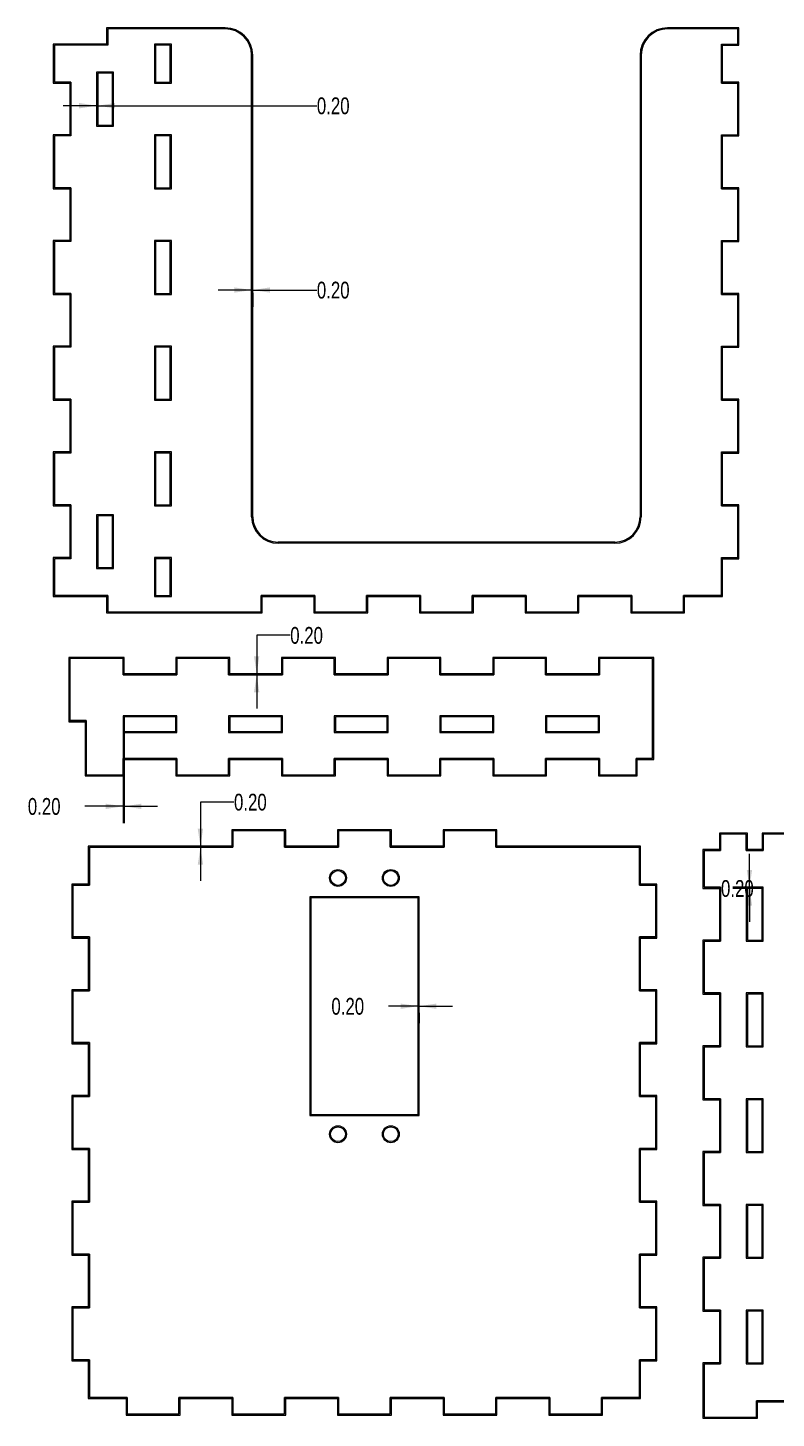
# Model space of a CAD drawing. Header units: millimetres. Extents: x 1 to 428, y 6 to 288.
# Drawn here: x 0.7 to 142.4, y 6.2 to 269.4 of the extents above; entities that cross this region are included whole.
import ezdxf

# ---------------------------------------------------------------- set-up
doc = ezdxf.new("R2010")
doc.units = ezdxf.units.MM
doc.styles.add('SLDTEXTSTYLE0', font='TXT', dxfattribs={"width": 0.75})
doc.dimstyles.new('SLDDIMSTYLE0', dxfattribs={"dimtxt": 3.175, "dimasz": 3.302, "dimexe": 0, "dimexo": 0.0625, "dimgap": 0.79375, "dimtad": 0, "dimtih": 1, "dimtoh": 1, "dimrnd": 1e-09, "dimzin": 4, "dimdsep": 46, "dimtxsty": 'SLDTEXTSTYLE0', "dimsah": 1, "dimcen": 0.09, "dimadec": 0, "dimazin": 1, "dimtfac": 1, "dimtmove": 0, "dimatfit": 0, "dimfxl": 1, "dimfrac": 2, "dimtolj": 1, "dimtzin": 12, "dimarcsym": 0})

# ---------------------------------------------------------------- blocks, each defined once
blk = doc.blocks.new('_D')
at = {"color": 7, "linetype": 'Continuous', "lineweight": 0}
for p, q in [((18.7, 136.31), (18.7, 118.85)), ((18.9, 136.31), (18.9, 118.85)), ((18.7, 122.03), (11.47, 122.03)), ((18.9, 122.03), (25.25, 122.03))]:
    blk.add_line(p, q, dxfattribs=at)
for points in [[(18.7, 122.03), (15.4, 122.53), (15.4, 121.52)], [(18.9, 122.03), (22.2, 121.52), (22.2, 122.53)]]:
    blk.add_solid(points, dxfattribs=at)
at = {"color": 7, "linetype": 'Continuous', "lineweight": 0, "insert": (0.68, 123.6, 0.1), "char_height": 3.175, "attachment_point": 1, "style": 'SLDTEXTSTYLE0'}
blk.add_mtext('0.20', dxfattribs=at)
blk = doc.blocks.new('_D_1')
at = {"color": 7, "linetype": 'Continuous', "lineweight": 0}
for p, q in [((43.05, 219.74), (36.7, 219.74)), ((43.05, 219.23), (43.05, 216.57)), ((43.25, 219.74), (55.4, 219.74)), ((43.25, 219.23), (43.25, 216.57))]:
    blk.add_line(p, q, dxfattribs=at)
for points in [[(43.05, 219.74), (39.75, 220.25), (39.75, 219.24)], [(43.25, 219.74), (46.55, 219.24), (46.55, 220.25)]]:
    blk.add_solid(points, dxfattribs=at)
at = {"color": 7, "linetype": 'Continuous', "lineweight": 0, "insert": (55.4, 221.32, 0.1), "char_height": 3.175, "attachment_point": 1, "style": 'SLDTEXTSTYLE0'}
blk.add_mtext('0.20', dxfattribs=at)
blk = doc.blocks.new('_D_2')
at = {"color": 7, "linetype": 'Continuous', "lineweight": 0}
for p, q in [((13.7, 254.63), (7.35, 254.63)), ((13.7, 254.6), (13.7, 251.45)), ((13.9, 254.63), (55.4, 254.63)), ((13.9, 254.6), (13.9, 251.45))]:
    blk.add_line(p, q, dxfattribs=at)
for points in [[(13.7, 254.63), (10.4, 255.14), (10.4, 254.12)], [(13.9, 254.63), (17.2, 254.12), (17.2, 255.14)]]:
    blk.add_solid(points, dxfattribs=at)
at = {"color": 7, "linetype": 'Continuous', "lineweight": 0, "insert": (55.4, 256.2, 0.1), "char_height": 3.175, "attachment_point": 1, "style": 'SLDTEXTSTYLE0'}
blk.add_mtext('0.20', dxfattribs=at)
blk = doc.blocks.new('_D_4')
at = {"color": 7, "linetype": 'Continuous', "lineweight": 0}
for p, q in [((39.71, 122.84), (33.36, 122.84)), ((33.36, 122.84), (33.36, 114.47)), ((26.98, 114.47), (36.53, 114.47)), ((26.98, 114.27), (36.53, 114.27)), ((33.36, 114.27), (33.36, 107.92))]:
    blk.add_line(p, q, dxfattribs=at)
for points in [[(33.36, 114.47), (33.87, 117.77), (32.85, 117.77)], [(33.36, 114.27), (32.85, 110.97), (33.87, 110.97)]]:
    blk.add_solid(points, dxfattribs=at)
at = {"color": 7, "linetype": 'Continuous', "lineweight": 0, "insert": (39.71, 124.41, 0.1), "char_height": 3.175, "attachment_point": 1, "style": 'SLDTEXTSTYLE0'}
blk.add_mtext('0.20', dxfattribs=at)
blk = doc.blocks.new('_D_5')
at = {"color": 7, "linetype": 'Continuous', "lineweight": 0}
for p, q in [((74.55, 84.2), (68.94, 84.2)), ((74.55, 82.95), (74.55, 81.02)), ((74.75, 84.2), (81.1, 84.2)), ((74.75, 82.95), (74.75, 81.02))]:
    blk.add_line(p, q, dxfattribs=at)
for points in [[(74.55, 84.2), (71.25, 84.7), (71.25, 83.69)], [(74.75, 84.2), (78.05, 83.69), (78.05, 84.7)]]:
    blk.add_solid(points, dxfattribs=at)
at = {"color": 7, "linetype": 'Continuous', "lineweight": 0, "insert": (58.15, 85.77, 0.1), "char_height": 3.175, "attachment_point": 1, "style": 'SLDTEXTSTYLE0'}
blk.add_mtext('0.20', dxfattribs=at)
blk = doc.blocks.new('_D_6')
at = {"color": 7, "linetype": 'Continuous', "lineweight": 0}
for p, q in [((50.36, 154.4), (44.01, 154.4)), ((44.01, 154.4), (44.01, 147.12)), ((44.01, 146.93), (44.01, 140.57)), ((45.07, 147.12), (47.18, 147.12)), ((45.07, 146.93), (47.18, 146.93))]:
    blk.add_line(p, q, dxfattribs=at)
for points in [[(44.01, 147.12), (44.51, 150.43), (43.5, 150.43)], [(44.01, 146.93), (43.5, 143.62), (44.51, 143.62)]]:
    blk.add_solid(points, dxfattribs=at)
at = {"color": 7, "linetype": 'Continuous', "lineweight": 0, "insert": (50.36, 155.97, 0.1), "char_height": 3.175, "attachment_point": 1, "style": 'SLDTEXTSTYLE0'}
blk.add_mtext('0.20', dxfattribs=at)
blk = doc.blocks.new('_D_12')
at = {"color": 7, "linetype": 'Continuous', "lineweight": 0}
for p, q in [((137.3, 106.7), (137.3, 113.05)), ((137.03, 106.7), (134.13, 106.7)), ((137.03, 106.5), (134.13, 106.5)), ((137.3, 106.5), (137.3, 100.15))]:
    blk.add_line(p, q, dxfattribs=at)
for points in [[(137.3, 106.7), (137.81, 110), (136.79, 110)], [(137.3, 106.5), (136.79, 103.2), (137.81, 103.2)]]:
    blk.add_solid(points, dxfattribs=at)
at = {"color": 7, "linetype": 'Continuous', "lineweight": 0, "insert": (131.91, 108.07, 0.1), "char_height": 3.175, "attachment_point": 1, "style": 'SLDTEXTSTYLE0'}
blk.add_mtext('0.20', dxfattribs=at)

msp = doc.modelspace()

# ---------------------------------------------------------------- linework, layer by layer
at = {"color": 7, "linetype": 'Continuous', "lineweight": 0}
for p, q in [((38.053, 269.372), (15.603, 269.372)), ((15.603, 269.372), (15.603, 266.272)), ((38.053, 269.172), (15.803, 269.172)), ((15.803, 269.172), (15.803, 266.072)), ((135.297, 269.372), (121.797, 269.372)), ((135.097, 269.172), (121.797, 269.172)), ((135.097, 266.272), (135.097, 269.172)), ((135.297, 266.072), (135.297, 269.372)), ((15.603, 266.272), (5.503, 266.272)), ((5.503, 266.272), (5.503, 258.9)), ((15.803, 266.072), (5.703, 266.072)), ((5.703, 266.072), (5.703, 259.1)), ((27.853, 266.272), (24.653, 266.272)), ((24.653, 266.272), (24.653, 258.9)), ((27.653, 266.072), (24.853, 266.072)), ((24.853, 266.072), (24.853, 259.1)), ((27.653, 259.1), (27.653, 266.072)), ((27.853, 258.9), (27.853, 266.272)), ((131.997, 258.9), (131.997, 266.272)), ((131.997, 266.272), (135.097, 266.272)), ((132.197, 259.1), (132.197, 266.072)), ((132.197, 266.072), (135.297, 266.072)), ((43.053, 176.828), (43.053, 264.172)), ((43.253, 176.828), (43.253, 264.172)), ((116.597, 264.172), (116.597, 176.828)), ((116.797, 264.172), (116.797, 176.828)), ((16.903, 260.972), (13.703, 260.972)), ((13.703, 260.972), (13.703, 250.772)), ((13.903, 260.772), (13.903, 250.972)), ((16.703, 260.772), (13.903, 260.772)), ((16.703, 250.972), (16.703, 260.772)), ((16.903, 250.772), (16.903, 260.972)), ((5.503, 258.9), (8.603, 258.9)), ((5.703, 259.1), (8.803, 259.1)), ((8.603, 258.9), (8.603, 249.1)), ((8.803, 259.1), (8.803, 248.9)), ((24.653, 258.9), (27.853, 258.9)), ((24.853, 259.1), (27.653, 259.1)), ((135.097, 258.9), (131.997, 258.9)), ((135.297, 259.1), (132.197, 259.1)), ((135.097, 249.1), (135.097, 258.9)), ((135.297, 248.9), (135.297, 259.1)), ((13.703, 250.772), (16.903, 250.772)), ((13.903, 250.972), (16.703, 250.972)), ((8.603, 249.1), (5.503, 249.1)), ((5.503, 249.1), (5.503, 238.9)), ((8.803, 248.9), (5.703, 248.9)), ((5.703, 248.9), (5.703, 239.1)), ((27.853, 249.1), (24.653, 249.1)), ((24.653, 249.1), (24.653, 238.9)), ((27.653, 248.9), (24.853, 248.9)), ((24.853, 248.9), (24.853, 239.1)), ((27.653, 239.1), (27.653, 248.9)), ((27.853, 238.9), (27.853, 249.1)), ((131.997, 238.9), (131.997, 249.1)), ((131.997, 249.1), (135.097, 249.1)), ((132.197, 239.1), (132.197, 248.9)), ((132.197, 248.9), (135.297, 248.9)), ((5.503, 238.9), (8.603, 238.9)), ((5.703, 239.1), (8.803, 239.1)), ((8.603, 238.9), (8.603, 229.1)), ((8.803, 239.1), (8.803, 228.9)), ((24.653, 238.9), (27.853, 238.9)), ((24.853, 239.1), (27.653, 239.1)), ((135.097, 238.9), (131.997, 238.9)), ((135.297, 239.1), (132.197, 239.1)), ((135.097, 229.1), (135.097, 238.9)), ((135.297, 228.9), (135.297, 239.1)), ((8.603, 229.1), (5.503, 229.1)), ((5.503, 229.1), (5.503, 218.9)), ((27.853, 229.1), (24.653, 229.1)), ((24.653, 229.1), (24.653, 218.9)), ((27.853, 218.9), (27.853, 229.1)), ((131.997, 218.9), (131.997, 229.1)), ((131.997, 229.1), (135.097, 229.1)), ((8.803, 228.9), (5.703, 228.9)), ((5.703, 228.9), (5.703, 219.1)), ((27.653, 228.9), (24.853, 228.9)), ((24.853, 228.9), (24.853, 219.1)), ((27.653, 219.1), (27.653, 228.9)), ((132.197, 219.1), (132.197, 228.9)), ((132.197, 228.9), (135.297, 228.9)), ((5.503, 218.9), (8.603, 218.9)), ((5.703, 219.1), (8.803, 219.1)), ((8.603, 218.9), (8.603, 209.1)), ((8.803, 219.1), (8.803, 208.9)), ((24.653, 218.9), (27.853, 218.9)), ((24.853, 219.1), (27.653, 219.1)), ((135.097, 218.9), (131.997, 218.9)), ((135.297, 219.1), (132.197, 219.1)), ((135.097, 209.1), (135.097, 218.9)), ((135.297, 208.9), (135.297, 219.1)), ((8.603, 209.1), (5.503, 209.1)), ((5.503, 209.1), (5.503, 198.9)), ((5.703, 208.9), (5.703, 199.1)), ((8.803, 208.9), (5.703, 208.9)), ((27.853, 209.1), (24.653, 209.1)), ((24.653, 209.1), (24.653, 198.9)), ((27.653, 208.9), (24.853, 208.9)), ((24.853, 208.9), (24.853, 199.1)), ((27.653, 199.1), (27.653, 208.9)), ((27.853, 198.9), (27.853, 209.1)), ((131.997, 198.9), (131.997, 209.1)), ((131.997, 209.1), (135.097, 209.1)), ((132.197, 199.1), (132.197, 208.9)), ((132.197, 208.9), (135.297, 208.9)), ((5.503, 198.9), (8.603, 198.9)), ((5.703, 199.1), (8.803, 199.1)), ((8.603, 198.9), (8.603, 189.1)), ((8.803, 199.1), (8.803, 188.9)), ((24.653, 198.9), (27.853, 198.9)), ((24.853, 199.1), (27.653, 199.1)), ((135.097, 198.9), (131.997, 198.9)), ((135.297, 199.1), (132.197, 199.1)), ((135.097, 189.1), (135.097, 198.9)), ((135.297, 188.9), (135.297, 199.1)), ((8.603, 189.1), (5.503, 189.1)), ((5.503, 189.1), (5.503, 178.9)), ((8.803, 188.9), (5.703, 188.9)), ((5.703, 188.9), (5.703, 179.1)), ((27.853, 189.1), (24.653, 189.1)), ((24.653, 189.1), (24.653, 178.9)), ((27.653, 188.9), (24.853, 188.9)), ((24.853, 188.9), (24.853, 179.1)), ((27.653, 179.1), (27.653, 188.9)), ((27.853, 178.9), (27.853, 189.1)), ((131.997, 178.9), (131.997, 189.1)), ((131.997, 189.1), (135.097, 189.1)), ((132.197, 179.1), (132.197, 188.9)), ((132.197, 188.9), (135.297, 188.9)), ((5.703, 179.1), (8.803, 179.1)), ((8.803, 179.1), (8.803, 168.9)), ((24.853, 179.1), (27.653, 179.1)), ((135.297, 179.1), (132.197, 179.1)), ((135.297, 168.9), (135.297, 179.1)), ((5.503, 178.9), (8.603, 178.9)), ((8.603, 178.9), (8.603, 169.1)), ((16.903, 177.228), (13.703, 177.228)), ((13.703, 177.228), (13.703, 167.028)), ((16.703, 177.028), (13.903, 177.028)), ((13.903, 177.028), (13.903, 167.228)), ((16.703, 167.228), (16.703, 177.028)), ((16.903, 167.028), (16.903, 177.228)), ((24.653, 178.9), (27.853, 178.9)), ((135.097, 178.9), (131.997, 178.9)), ((135.097, 169.1), (135.097, 178.9)), ((111.797, 172.028), (48.053, 172.028)), ((111.797, 171.828), (48.053, 171.828)), ((8.603, 169.1), (5.503, 169.1)), ((5.503, 169.1), (5.503, 161.728)), ((8.803, 168.9), (5.703, 168.9)), ((5.703, 168.9), (5.703, 161.928)), ((27.853, 169.1), (24.653, 169.1)), ((24.653, 169.1), (24.653, 161.728)), ((27.653, 168.9), (24.853, 168.9)), ((24.853, 168.9), (24.853, 161.928)), ((27.653, 161.928), (27.653, 168.9)), ((27.853, 161.728), (27.853, 169.1)), ((131.997, 161.928), (131.997, 169.1)), ((131.997, 169.1), (135.097, 169.1)), ((132.197, 161.728), (132.197, 168.9)), ((132.197, 168.9), (135.297, 168.9)), ((13.703, 167.028), (16.903, 167.028)), ((13.903, 167.228), (16.703, 167.228)), ((5.503, 161.728), (15.603, 161.728)), ((5.703, 161.928), (15.803, 161.928)), ((15.603, 161.728), (15.603, 158.628)), ((15.803, 161.928), (15.803, 158.828)), ((24.653, 161.728), (27.853, 161.728)), ((24.853, 161.928), (27.653, 161.928)), ((44.825, 158.828), (44.825, 161.928)), ((44.825, 161.928), (55.025, 161.928)), ((45.025, 158.628), (45.025, 161.728)), ((45.025, 161.728), (54.825, 161.728)), ((54.825, 161.728), (54.825, 158.628)), ((55.025, 161.928), (55.025, 158.828)), ((64.825, 158.828), (64.825, 161.928)), ((64.825, 161.928), (75.025, 161.928)), ((65.025, 158.628), (65.025, 161.728)), ((65.025, 161.728), (74.825, 161.728)), ((74.825, 161.728), (74.825, 158.628)), ((75.025, 161.928), (75.025, 158.828)), ((84.825, 158.828), (84.825, 161.928)), ((84.825, 161.928), (95.025, 161.928)), ((85.025, 158.628), (85.025, 161.728)), ((85.025, 161.728), (94.825, 161.728)), ((94.825, 161.728), (94.825, 158.628)), ((95.025, 161.928), (95.025, 158.828)), ((104.825, 158.828), (104.825, 161.928)), ((104.825, 161.928), (115.025, 161.928)), ((105.025, 158.628), (105.025, 161.728)), ((105.025, 161.728), (114.825, 161.728)), ((114.825, 161.728), (114.825, 158.628)), ((115.025, 161.928), (115.025, 158.828)), ((124.825, 158.828), (124.825, 161.928)), ((124.825, 161.928), (131.997, 161.928)), ((125.025, 158.628), (125.025, 161.728)), ((125.025, 161.728), (132.197, 161.728)), ((15.603, 158.628), (45.025, 158.628)), ((15.803, 158.828), (44.825, 158.828)), ((54.825, 158.628), (65.025, 158.628)), ((55.025, 158.828), (64.825, 158.828)), ((74.825, 158.628), (85.025, 158.628)), ((75.025, 158.828), (84.825, 158.828)), ((94.825, 158.628), (105.025, 158.628)), ((95.025, 158.828), (104.825, 158.828)), ((114.825, 158.628), (125.025, 158.628)), ((115.025, 158.828), (124.825, 158.828)), ((18.9, 150.225), (8.428, 150.225)), ((8.428, 150.225), (8.428, 138.047)), ((18.7, 150.025), (8.628, 150.025)), ((8.628, 150.025), (8.628, 138.247)), ((18.7, 146.925), (18.7, 150.025)), ((18.9, 147.125), (18.9, 150.225)), ((38.9, 150.225), (28.7, 150.225)), ((28.7, 150.225), (28.7, 147.125)), ((38.7, 150.025), (28.9, 150.025)), ((28.9, 150.025), (28.9, 146.925)), ((38.7, 146.925), (38.7, 150.025)), ((38.9, 147.125), (38.9, 150.225)), ((58.9, 150.225), (48.7, 150.225)), ((48.7, 150.225), (48.7, 147.125)), ((58.7, 150.025), (48.9, 150.025)), ((48.9, 150.025), (48.9, 146.925)), ((58.7, 146.925), (58.7, 150.025)), ((58.9, 147.125), (58.9, 150.225)), ((78.9, 150.225), (68.7, 150.225)), ((68.7, 150.225), (68.7, 147.125)), ((78.7, 150.025), (68.9, 150.025)), ((68.9, 150.025), (68.9, 146.925)), ((78.7, 146.925), (78.7, 150.025)), ((78.9, 147.125), (78.9, 150.225)), ((98.9, 150.225), (88.7, 150.225)), ((88.7, 150.225), (88.7, 147.125)), ((98.7, 150.025), (88.9, 150.025)), ((88.9, 150.025), (88.9, 146.925)), ((98.7, 146.925), (98.7, 150.025)), ((98.9, 147.125), (98.9, 150.225)), ((119.172, 150.225), (108.7, 150.225)), ((108.7, 150.225), (108.7, 147.125)), ((118.972, 150.025), (108.9, 150.025)), ((108.9, 150.025), (108.9, 146.925)), ((118.972, 131.075), (118.972, 150.025)), ((119.172, 130.875), (119.172, 150.225)), ((28.9, 146.925), (18.7, 146.925)), ((28.7, 147.125), (18.9, 147.125)), ((48.9, 146.925), (38.7, 146.925)), ((48.7, 147.125), (38.9, 147.125)), ((68.9, 146.925), (58.7, 146.925)), ((68.7, 147.125), (58.9, 147.125)), ((88.9, 146.925), (78.7, 146.925)), ((88.7, 147.125), (78.9, 147.125)), ((108.9, 146.925), (98.7, 146.925)), ((108.7, 147.125), (98.9, 147.125)), ((8.428, 138.047), (11.528, 138.047)), ((11.728, 138.247), (8.628, 138.247)), ((8.628, 138.247), (11.728, 138.247)), ((11.528, 138.047), (11.528, 127.775)), ((11.728, 138.247), (11.728, 127.975)), ((28.9, 139.175), (18.7, 139.175)), ((18.7, 139.175), (18.7, 135.975)), ((18.9, 138.975), (18.9, 136.175)), ((28.7, 138.975), (18.9, 138.975)), ((28.7, 136.175), (28.7, 138.975)), ((28.9, 135.975), (28.9, 139.175)), ((48.9, 139.175), (38.7, 139.175)), ((38.7, 139.175), (38.7, 135.975)), ((48.7, 138.975), (38.9, 138.975)), ((38.9, 138.975), (38.9, 136.175)), ((48.7, 136.175), (48.7, 138.975)), ((48.9, 135.975), (48.9, 139.175)), ((68.9, 139.175), (58.7, 139.175)), ((58.7, 139.175), (58.7, 135.975)), ((68.7, 138.975), (58.9, 138.975)), ((58.9, 138.975), (58.9, 136.175)), ((68.7, 136.175), (68.7, 138.975)), ((68.9, 135.975), (68.9, 139.175)), ((88.9, 139.175), (78.7, 139.175)), ((78.7, 139.175), (78.7, 135.975)), ((88.7, 138.975), (78.9, 138.975)), ((78.9, 138.975), (78.9, 136.175)), ((88.7, 136.175), (88.7, 138.975)), ((88.9, 135.975), (88.9, 139.175)), ((98.7, 139.175), (98.7, 135.975)), ((108.9, 139.175), (98.7, 139.175)), ((108.7, 138.975), (98.9, 138.975)), ((98.9, 138.975), (98.9, 136.175)), ((108.7, 136.175), (108.7, 138.975)), ((108.9, 135.975), (108.9, 139.175)), ((18.7, 135.975), (28.9, 135.975)), ((18.9, 136.175), (28.7, 136.175)), ((38.7, 135.975), (48.9, 135.975)), ((38.9, 136.175), (48.7, 136.175)), ((58.7, 135.975), (68.9, 135.975)), ((58.9, 136.175), (68.7, 136.175)), ((78.7, 135.975), (88.9, 135.975)), ((78.9, 136.175), (88.7, 136.175)), ((98.7, 135.975), (108.9, 135.975)), ((98.9, 136.175), (108.7, 136.175)), ((18.7, 127.975), (18.7, 131.075)), ((18.7, 131.075), (28.9, 131.075)), ((18.9, 127.775), (18.9, 130.875)), ((18.9, 130.875), (28.7, 130.875)), ((28.7, 130.875), (28.7, 127.775)), ((28.9, 131.075), (28.9, 127.975)), ((38.7, 127.975), (38.7, 131.075)), ((38.7, 131.075), (48.9, 131.075)), ((38.9, 127.775), (38.9, 130.875)), ((38.9, 130.875), (48.7, 130.875)), ((48.7, 130.875), (48.7, 127.775)), ((48.9, 131.075), (48.9, 127.975)), ((58.7, 127.975), (58.7, 131.075)), ((58.7, 131.075), (68.9, 131.075)), ((58.9, 127.775), (58.9, 130.875)), ((58.9, 130.875), (68.7, 130.875)), ((68.7, 130.875), (68.7, 127.775)), ((68.9, 131.075), (68.9, 127.975)), ((78.7, 127.975), (78.7, 131.075)), ((78.7, 131.075), (88.9, 131.075)), ((78.9, 127.775), (78.9, 130.875)), ((78.9, 130.875), (88.7, 130.875)), ((88.7, 130.875), (88.7, 127.775)), ((88.9, 131.075), (88.9, 127.975)), ((98.7, 127.975), (98.7, 131.075)), ((98.7, 131.075), (108.9, 131.075)), ((98.9, 127.775), (98.9, 130.875)), ((98.9, 130.875), (108.7, 130.875)), ((108.7, 130.875), (108.7, 127.775)), ((108.9, 131.075), (108.9, 127.975)), ((115.872, 127.975), (115.872, 131.075)), ((115.872, 131.075), (118.972, 131.075)), ((116.072, 127.775), (116.072, 130.875)), ((116.072, 130.875), (119.172, 130.875)), ((11.528, 127.775), (18.9, 127.775)), ((11.728, 127.975), (18.7, 127.975)), ((28.7, 127.775), (38.9, 127.775)), ((28.9, 127.975), (38.7, 127.975)), ((48.7, 127.775), (58.9, 127.775)), ((48.9, 127.975), (58.7, 127.975)), ((68.7, 127.775), (78.9, 127.775)), ((68.9, 127.975), (78.7, 127.975)), ((88.7, 127.775), (98.9, 127.775)), ((88.9, 127.975), (98.7, 127.975)), ((108.7, 127.775), (116.072, 127.775)), ((108.9, 127.975), (115.872, 127.975)), ((49.5, 117.572), (39.3, 117.572)), ((39.3, 117.572), (39.3, 114.472)), ((49.3, 117.372), (39.5, 117.372)), ((39.5, 117.372), (39.5, 114.272)), ((49.3, 114.272), (49.3, 117.372)), ((49.5, 114.472), (49.5, 117.572)), ((69.5, 117.572), (59.3, 117.572)), ((59.3, 117.572), (59.3, 114.472)), ((69.3, 117.372), (59.5, 117.372)), ((59.5, 117.372), (59.5, 114.272)), ((69.3, 114.272), (69.3, 117.372)), ((69.5, 114.472), (69.5, 117.572)), ((89.5, 117.572), (79.3, 117.572)), ((79.3, 117.572), (79.3, 114.472)), ((79.5, 117.372), (79.5, 114.272)), ((89.3, 117.372), (79.5, 117.372)), ((89.3, 114.272), (89.3, 117.372)), ((89.5, 114.472), (89.5, 117.572)), ((136.903, 116.972), (131.603, 116.972)), ((131.603, 116.972), (131.603, 113.872)), ((136.703, 116.772), (131.803, 116.772)), ((131.803, 116.772), (131.803, 113.672)), ((136.703, 113.672), (136.703, 116.772)), ((136.903, 113.872), (136.903, 116.972)), ((150.953, 116.972), (139.703, 116.972)), ((139.703, 116.972), (139.703, 113.872)), ((150.753, 116.772), (139.903, 116.772)), ((139.903, 116.772), (139.903, 113.672)), ((39.3, 114.472), (12.128, 114.472)), ((12.128, 114.472), (12.128, 107.3)), ((39.5, 114.272), (12.328, 114.272)), ((12.328, 114.272), (12.328, 107.1)), ((59.5, 114.272), (49.3, 114.272)), ((59.3, 114.472), (49.5, 114.472)), ((79.5, 114.272), (69.3, 114.272)), ((79.3, 114.472), (69.5, 114.472)), ((116.472, 114.272), (89.3, 114.272)), ((116.672, 114.472), (89.5, 114.472)), ((116.472, 107.1), (116.472, 114.272)), ((116.672, 107.3), (116.672, 114.472)), ((131.603, 113.872), (128.503, 113.872)), ((128.503, 113.872), (128.503, 106.5)), ((131.803, 113.672), (128.703, 113.672)), ((128.703, 113.672), (128.703, 106.7)), ((139.903, 113.672), (136.703, 113.672)), ((139.703, 113.872), (136.903, 113.872)), ((12.128, 107.3), (9.028, 107.3)), ((9.028, 107.3), (9.028, 97.1)), ((12.328, 107.1), (9.228, 107.1)), ((9.228, 107.1), (9.228, 97.3)), ((119.572, 107.1), (116.472, 107.1)), ((119.772, 107.3), (116.672, 107.3)), ((119.572, 97.3), (119.572, 107.1)), ((119.772, 97.1), (119.772, 107.3)), ((128.503, 106.5), (131.603, 106.5)), ((128.703, 106.7), (131.803, 106.7)), ((131.603, 106.5), (131.603, 96.7)), ((131.803, 106.7), (131.803, 96.5)), ((139.903, 106.7), (136.703, 106.7)), ((136.703, 106.7), (136.703, 96.5)), ((139.703, 106.5), (136.903, 106.5)), ((136.903, 106.5), (136.903, 96.7)), ((139.703, 96.7), (139.703, 106.5)), ((139.903, 96.5), (139.903, 106.7)), ((74.75, 104.921), (54.05, 104.921)), ((54.05, 104.921), (54.05, 63.521)), ((74.55, 104.721), (54.25, 104.721)), ((54.25, 104.721), (54.25, 63.721)), ((74.55, 63.721), (74.55, 104.721)), ((74.75, 63.521), (74.75, 104.921)), ((9.028, 97.1), (12.128, 97.1)), ((9.228, 97.3), (12.328, 97.3)), ((12.128, 97.1), (12.128, 87.3)), ((12.328, 97.3), (12.328, 87.1)), ((116.472, 87.1), (116.472, 97.3)), ((116.472, 97.3), (119.572, 97.3)), ((116.672, 87.3), (116.672, 97.1)), ((116.672, 97.1), (119.772, 97.1)), ((131.603, 96.7), (128.503, 96.7)), ((128.503, 96.7), (128.503, 86.5)), ((131.803, 96.5), (128.703, 96.5)), ((128.703, 96.5), (128.703, 86.7)), ((136.703, 96.5), (139.903, 96.5)), ((136.903, 96.7), (139.703, 96.7)), ((12.128, 87.3), (9.028, 87.3)), ((9.028, 87.3), (9.028, 77.1)), ((12.328, 87.1), (9.228, 87.1)), ((9.228, 87.1), (9.228, 77.3)), ((119.572, 87.1), (116.472, 87.1)), ((119.772, 87.3), (116.672, 87.3)), ((119.572, 77.3), (119.572, 87.1)), ((119.772, 77.1), (119.772, 87.3)), ((128.503, 86.5), (131.603, 86.5)), ((128.703, 86.7), (131.803, 86.7)), ((131.603, 86.5), (131.603, 76.7)), ((131.803, 86.7), (131.803, 76.5)), ((139.903, 86.7), (136.703, 86.7)), ((136.703, 86.7), (136.703, 76.5)), ((139.703, 86.5), (136.903, 86.5)), ((136.903, 86.5), (136.903, 76.7)), ((139.703, 76.7), (139.703, 86.5)), ((139.903, 76.5), (139.903, 86.7)), ((9.028, 77.1), (12.128, 77.1)), ((9.228, 77.3), (12.328, 77.3)), ((12.128, 77.1), (12.128, 67.3)), ((12.328, 77.3), (12.328, 67.1)), ((116.472, 67.1), (116.472, 77.3)), ((116.472, 77.3), (119.572, 77.3)), ((116.672, 67.3), (116.672, 77.1)), ((116.672, 77.1), (119.772, 77.1)), ((131.603, 76.7), (128.503, 76.7)), ((128.503, 76.7), (128.503, 66.5)), ((131.803, 76.5), (128.703, 76.5)), ((128.703, 76.5), (128.703, 66.7)), ((136.703, 76.5), (139.903, 76.5)), ((136.903, 76.7), (139.703, 76.7)), ((12.128, 67.3), (9.028, 67.3)), ((9.028, 67.3), (9.028, 57.1)), ((12.328, 67.1), (9.228, 67.1)), ((9.228, 67.1), (9.228, 57.3)), ((119.572, 67.1), (116.472, 67.1)), ((119.772, 67.3), (116.672, 67.3)), ((119.572, 57.3), (119.572, 67.1)), ((119.772, 57.1), (119.772, 67.3)), ((128.503, 66.5), (131.603, 66.5)), ((128.703, 66.7), (131.803, 66.7)), ((131.603, 66.5), (131.603, 56.7)), ((131.803, 66.7), (131.803, 56.5)), ((139.903, 66.7), (136.703, 66.7)), ((136.703, 66.7), (136.703, 56.5)), ((139.703, 66.5), (136.903, 66.5)), ((136.903, 66.5), (136.903, 56.7)), ((139.703, 56.7), (139.703, 66.5)), ((139.903, 56.5), (139.903, 66.7)), ((54.05, 63.521), (74.75, 63.521)), ((54.25, 63.721), (74.55, 63.721)), ((9.028, 57.1), (12.128, 57.1)), ((9.228, 57.3), (12.328, 57.3)), ((12.128, 57.1), (12.128, 47.3)), ((12.328, 57.3), (12.328, 47.1)), ((116.472, 47.1), (116.472, 57.3)), ((116.472, 57.3), (119.572, 57.3)), ((116.672, 47.3), (116.672, 57.1)), ((116.672, 57.1), (119.772, 57.1)), ((131.603, 56.7), (128.503, 56.7)), ((128.503, 56.7), (128.503, 46.5)), ((131.803, 56.5), (128.703, 56.5)), ((128.703, 56.5), (128.703, 46.7)), ((136.703, 56.5), (139.903, 56.5)), ((136.903, 56.7), (139.703, 56.7)), ((12.128, 47.3), (9.028, 47.3)), ((9.028, 47.3), (9.028, 37.1)), ((12.328, 47.1), (9.228, 47.1)), ((9.228, 47.1), (9.228, 37.3)), ((119.572, 47.1), (116.472, 47.1)), ((119.772, 47.3), (116.672, 47.3)), ((119.572, 37.3), (119.572, 47.1)), ((119.772, 37.1), (119.772, 47.3)), ((128.503, 46.5), (131.603, 46.5)), ((128.703, 46.7), (131.803, 46.7)), ((131.603, 46.5), (131.603, 36.7)), ((131.803, 46.7), (131.803, 36.5)), ((139.903, 46.7), (136.703, 46.7)), ((136.703, 46.7), (136.703, 36.5)), ((139.703, 46.5), (136.903, 46.5)), ((136.903, 46.5), (136.903, 36.7)), ((139.703, 36.7), (139.703, 46.5)), ((139.903, 36.5), (139.903, 46.7)), ((9.028, 37.1), (12.128, 37.1)), ((9.228, 37.3), (12.328, 37.3)), ((12.128, 37.1), (12.128, 27.3)), ((12.328, 37.3), (12.328, 27.1)), ((116.472, 27.1), (116.472, 37.3)), ((116.472, 37.3), (119.572, 37.3)), ((116.672, 27.3), (116.672, 37.1)), ((116.672, 37.1), (119.772, 37.1)), ((131.603, 36.7), (128.503, 36.7)), ((128.503, 36.7), (128.503, 26.5)), ((131.803, 36.5), (128.703, 36.5)), ((128.703, 36.5), (128.703, 26.7)), ((136.703, 36.5), (139.903, 36.5)), ((136.903, 36.7), (139.703, 36.7)), ((12.128, 27.3), (9.028, 27.3)), ((9.028, 27.3), (9.028, 17.1)), ((12.328, 27.1), (9.228, 27.1)), ((9.228, 27.1), (9.228, 17.3)), ((119.572, 27.1), (116.472, 27.1)), ((119.772, 27.3), (116.672, 27.3)), ((119.572, 17.3), (119.572, 27.1)), ((119.772, 17.1), (119.772, 27.3)), ((128.503, 26.5), (131.603, 26.5)), ((128.703, 26.7), (131.803, 26.7)), ((131.603, 26.5), (131.603, 16.7)), ((131.803, 26.7), (131.803, 16.5)), ((139.903, 26.7), (136.703, 26.7)), ((136.703, 26.7), (136.703, 16.5)), ((139.703, 26.5), (136.903, 26.5)), ((136.903, 26.5), (136.903, 16.7)), ((139.703, 16.7), (139.703, 26.5)), ((139.903, 16.5), (139.903, 26.7)), ((9.028, 17.1), (12.128, 17.1)), ((9.228, 17.3), (12.328, 17.3)), ((12.128, 17.1), (12.128, 9.928)), ((12.328, 17.3), (12.328, 10.128)), ((116.472, 10.128), (116.472, 17.3)), ((116.472, 17.3), (119.572, 17.3)), ((116.672, 9.928), (116.672, 17.1)), ((116.672, 17.1), (119.772, 17.1)), ((131.603, 16.7), (128.503, 16.7)), ((128.503, 16.7), (128.503, 6.228)), ((131.803, 16.5), (128.703, 16.5)), ((128.703, 16.5), (128.703, 6.428)), ((136.703, 16.5), (139.903, 16.5)), ((136.903, 16.7), (139.703, 16.7)), ((12.128, 9.928), (19.3, 9.928)), ((12.328, 10.128), (19.5, 10.128)), ((19.3, 9.928), (19.3, 6.828)), ((19.5, 10.128), (19.5, 7.028)), ((29.3, 7.028), (29.3, 10.128)), ((29.3, 10.128), (39.5, 10.128)), ((29.5, 6.828), (29.5, 9.928)), ((29.5, 9.928), (39.3, 9.928)), ((39.3, 9.928), (39.3, 6.828)), ((39.5, 10.128), (39.5, 7.028)), ((49.3, 7.028), (49.3, 10.128)), ((49.3, 10.128), (59.5, 10.128)), ((49.5, 6.828), (49.5, 9.928)), ((49.5, 9.928), (59.3, 9.928)), ((59.3, 9.928), (59.3, 6.828)), ((59.5, 10.128), (59.5, 7.028)), ((69.3, 7.028), (69.3, 10.128)), ((69.3, 10.128), (79.5, 10.128)), ((69.5, 6.828), (69.5, 9.928)), ((69.5, 9.928), (79.3, 9.928)), ((79.3, 9.928), (79.3, 6.828)), ((79.5, 10.128), (79.5, 7.028)), ((89.3, 7.028), (89.3, 10.128)), ((89.3, 10.128), (99.5, 10.128)), ((89.5, 6.828), (89.5, 9.928)), ((89.5, 9.928), (99.3, 9.928)), ((99.3, 9.928), (99.3, 6.828)), ((99.5, 10.128), (99.5, 7.028)), ((109.3, 7.028), (109.3, 10.128)), ((109.3, 10.128), (116.472, 10.128)), ((109.5, 6.828), (109.5, 9.928)), ((109.5, 9.928), (116.672, 9.928)), ((138.603, 6.428), (138.603, 9.528)), ((138.603, 9.528), (168.025, 9.528)), ((138.803, 6.228), (138.803, 9.328)), ((138.803, 9.328), (167.825, 9.328)), ((19.3, 6.828), (29.5, 6.828)), ((19.5, 7.028), (29.3, 7.028)), ((39.3, 6.828), (49.5, 6.828)), ((39.5, 7.028), (49.3, 7.028)), ((59.3, 6.828), (69.5, 6.828)), ((59.5, 7.028), (69.3, 7.028)), ((79.3, 6.828), (89.5, 6.828)), ((79.5, 7.028), (89.3, 7.028)), ((99.3, 6.828), (109.5, 6.828)), ((99.5, 7.028), (109.3, 7.028)), ((128.503, 6.228), (138.803, 6.228)), ((128.703, 6.428), (138.603, 6.428))]:
    msp.add_line(p, q, dxfattribs=at)
at = {"color": 7, "linetype": 'Continuous', "lineweight": 15}
for p, q in [((15.803, 266.072), (15.803, 269.172)), ((38.053, 269.172), (15.803, 269.172)), ((135.097, 269.172), (121.797, 269.172)), ((135.097, 266.272), (135.097, 269.172)), ((15.803, 266.072), (5.703, 266.072)), ((5.703, 266.072), (5.703, 259.1)), ((27.853, 266.272), (24.653, 266.272)), ((24.653, 266.272), (24.653, 258.9)), ((27.853, 258.9), (27.853, 266.272)), ((131.997, 266.272), (135.097, 266.272)), ((131.997, 266.272), (131.997, 258.9)), ((43.053, 176.828), (43.053, 264.172)), ((116.797, 264.172), (116.797, 176.828)), ((16.903, 260.972), (13.703, 260.972)), ((13.703, 260.972), (13.703, 250.772)), ((16.903, 250.772), (16.903, 260.972)), ((8.803, 259.1), (5.703, 259.1)), ((8.803, 248.9), (8.803, 259.1)), ((24.653, 258.9), (27.853, 258.9)), ((131.997, 258.9), (135.097, 258.9)), ((135.097, 249.1), (135.097, 258.9)), ((13.703, 250.772), (16.903, 250.772)), ((8.803, 248.9), (5.703, 248.9)), ((5.703, 248.9), (5.703, 239.1)), ((27.853, 249.1), (24.653, 249.1)), ((24.653, 249.1), (24.653, 238.9)), ((27.853, 238.9), (27.853, 249.1)), ((131.997, 249.1), (135.097, 249.1)), ((131.997, 249.1), (131.997, 238.9)), ((8.803, 239.1), (5.703, 239.1)), ((8.803, 228.9), (8.803, 239.1)), ((24.653, 238.9), (27.853, 238.9)), ((131.997, 238.9), (135.097, 238.9)), ((135.097, 229.1), (135.097, 238.9)), ((27.853, 229.1), (24.653, 229.1)), ((24.653, 229.1), (24.653, 218.9)), ((27.853, 218.9), (27.853, 229.1)), ((131.997, 229.1), (135.097, 229.1)), ((131.997, 229.1), (131.997, 218.9)), ((8.803, 228.9), (5.703, 228.9)), ((5.703, 228.9), (5.703, 219.1)), ((8.803, 219.1), (5.703, 219.1)), ((8.803, 208.9), (8.803, 219.1)), ((24.653, 218.9), (27.853, 218.9)), ((131.997, 218.9), (135.097, 218.9)), ((135.097, 209.1), (135.097, 218.9)), ((8.803, 208.9), (5.703, 208.9)), ((5.703, 208.9), (5.703, 199.1)), ((27.853, 209.1), (24.653, 209.1)), ((24.653, 209.1), (24.653, 198.9)), ((27.853, 198.9), (27.853, 209.1)), ((131.997, 209.1), (135.097, 209.1)), ((131.997, 209.1), (131.997, 198.9)), ((8.803, 199.1), (5.703, 199.1)), ((8.803, 188.9), (8.803, 199.1)), ((24.653, 198.9), (27.853, 198.9)), ((131.997, 198.9), (135.097, 198.9)), ((135.097, 189.1), (135.097, 198.9)), ((8.803, 188.9), (5.703, 188.9)), ((5.703, 188.9), (5.703, 179.1)), ((27.853, 189.1), (24.653, 189.1)), ((24.653, 189.1), (24.653, 178.9)), ((27.853, 178.9), (27.853, 189.1)), ((131.997, 189.1), (135.097, 189.1)), ((131.997, 189.1), (131.997, 178.9)), ((8.803, 179.1), (5.703, 179.1)), ((8.803, 168.9), (8.803, 179.1)), ((16.903, 177.228), (13.703, 177.228)), ((13.703, 177.228), (13.703, 167.028)), ((16.903, 167.028), (16.903, 177.228)), ((24.653, 178.9), (27.853, 178.9)), ((131.997, 178.9), (135.097, 178.9)), ((135.097, 169.1), (135.097, 178.9)), ((111.797, 171.828), (48.053, 171.828)), ((8.803, 168.9), (5.703, 168.9)), ((5.703, 168.9), (5.703, 161.928)), ((27.853, 169.1), (24.653, 169.1)), ((24.653, 169.1), (24.653, 161.728)), ((27.853, 161.728), (27.853, 169.1)), ((131.997, 169.1), (135.097, 169.1)), ((131.997, 169.1), (131.997, 161.928)), ((13.703, 167.028), (16.903, 167.028)), ((15.803, 161.928), (5.703, 161.928)), ((15.803, 161.928), (15.803, 158.828)), ((24.653, 161.728), (27.853, 161.728)), ((55.025, 161.928), (44.825, 161.928)), ((44.825, 161.928), (44.825, 158.828)), ((55.025, 161.928), (55.025, 158.828)), ((75.025, 161.928), (64.825, 161.928)), ((64.825, 161.928), (64.825, 158.828)), ((75.025, 161.928), (75.025, 158.828)), ((95.025, 161.928), (84.825, 161.928)), ((84.825, 161.928), (84.825, 158.828)), ((95.025, 161.928), (95.025, 158.828)), ((115.025, 161.928), (104.825, 161.928)), ((104.825, 161.928), (104.825, 158.828)), ((115.025, 161.928), (115.025, 158.828)), ((131.997, 161.928), (124.825, 161.928)), ((124.825, 161.928), (124.825, 158.828)), ((15.803, 158.828), (44.825, 158.828)), ((55.025, 158.828), (64.825, 158.828)), ((75.025, 158.828), (84.825, 158.828)), ((95.025, 158.828), (104.825, 158.828)), ((115.025, 158.828), (124.825, 158.828)), ((8.628, 150.025), (8.628, 138.247)), ((18.7, 150.025), (8.628, 150.025)), ((18.7, 150.025), (18.7, 146.925)), ((28.9, 146.925), (28.9, 150.025)), ((38.7, 150.025), (28.9, 150.025)), ((38.7, 150.025), (38.7, 146.925)), ((48.9, 146.925), (48.9, 150.025)), ((58.7, 150.025), (48.9, 150.025)), ((58.7, 150.025), (58.7, 146.925)), ((68.9, 146.925), (68.9, 150.025)), ((78.7, 150.025), (68.9, 150.025)), ((78.7, 150.025), (78.7, 146.925)), ((88.9, 146.925), (88.9, 150.025)), ((98.7, 150.025), (88.9, 150.025)), ((98.7, 150.025), (98.7, 146.925)), ((108.9, 146.925), (108.9, 150.025)), ((118.972, 150.025), (108.9, 150.025)), ((118.972, 131.075), (118.972, 150.025)), ((18.7, 146.925), (28.9, 146.925)), ((38.7, 146.925), (48.9, 146.925)), ((58.7, 146.925), (68.9, 146.925)), ((78.7, 146.925), (88.9, 146.925)), ((98.7, 146.925), (108.9, 146.925)), ((11.728, 138.247), (8.628, 138.247)), ((11.728, 127.975), (11.728, 138.247)), ((28.9, 139.175), (18.7, 139.175)), ((18.7, 139.175), (18.7, 135.975)), ((28.9, 135.975), (28.9, 139.175)), ((48.9, 139.175), (38.7, 139.175)), ((38.7, 139.175), (38.7, 135.975)), ((48.9, 135.975), (48.9, 139.175)), ((68.9, 139.175), (58.7, 139.175)), ((58.7, 139.175), (58.7, 135.975)), ((68.9, 135.975), (68.9, 139.175)), ((88.9, 139.175), (78.7, 139.175)), ((78.7, 139.175), (78.7, 135.975)), ((88.9, 135.975), (88.9, 139.175)), ((108.9, 139.175), (98.7, 139.175)), ((98.7, 139.175), (98.7, 135.975)), ((108.9, 135.975), (108.9, 139.175)), ((18.7, 135.975), (28.9, 135.975)), ((38.7, 135.975), (48.9, 135.975)), ((58.7, 135.975), (68.9, 135.975)), ((78.7, 135.975), (88.9, 135.975)), ((98.7, 135.975), (108.9, 135.975)), ((28.9, 131.075), (18.7, 131.075)), ((18.7, 131.075), (18.7, 127.975)), ((28.9, 127.975), (28.9, 131.075)), ((48.9, 131.075), (38.7, 131.075)), ((38.7, 131.075), (38.7, 127.975)), ((48.9, 127.975), (48.9, 131.075)), ((68.9, 131.075), (58.7, 131.075)), ((58.7, 131.075), (58.7, 127.975)), ((68.9, 127.975), (68.9, 131.075)), ((88.9, 131.075), (78.7, 131.075)), ((78.7, 131.075), (78.7, 127.975)), ((88.9, 127.975), (88.9, 131.075)), ((98.7, 131.075), (98.7, 127.975)), ((108.9, 131.075), (98.7, 131.075)), ((108.9, 127.975), (108.9, 131.075)), ((118.972, 131.075), (115.872, 131.075)), ((115.872, 131.075), (115.872, 127.975)), ((11.728, 127.975), (18.7, 127.975)), ((28.9, 127.975), (38.7, 127.975)), ((48.9, 127.975), (58.7, 127.975)), ((68.9, 127.975), (78.7, 127.975)), ((88.9, 127.975), (98.7, 127.975)), ((108.9, 127.975), (115.872, 127.975)), ((39.5, 114.272), (39.5, 117.372)), ((49.3, 117.372), (39.5, 117.372)), ((49.3, 117.372), (49.3, 114.272)), ((59.5, 114.272), (59.5, 117.372)), ((69.3, 117.372), (59.5, 117.372)), ((69.3, 117.372), (69.3, 114.272)), ((89.3, 117.372), (79.5, 117.372)), ((79.5, 114.272), (79.5, 117.372)), ((89.3, 117.372), (89.3, 114.272)), ((131.803, 113.672), (131.803, 116.772)), ((136.703, 116.772), (131.803, 116.772)), ((136.703, 116.772), (136.703, 113.672)), ((139.903, 113.672), (139.903, 116.772)), ((150.753, 116.772), (139.903, 116.772)), ((12.328, 107.1), (12.328, 114.272)), ((12.328, 114.272), (39.5, 114.272)), ((49.3, 114.272), (59.5, 114.272)), ((69.3, 114.272), (79.5, 114.272)), ((89.3, 114.272), (116.472, 114.272)), ((116.472, 114.272), (116.472, 107.1)), ((128.703, 113.672), (131.803, 113.672)), ((128.703, 113.672), (128.703, 106.7)), ((136.703, 113.672), (139.903, 113.672)), ((9.228, 107.1), (9.228, 97.3)), ((9.228, 107.1), (12.328, 107.1)), ((116.472, 107.1), (119.572, 107.1)), ((119.572, 97.3), (119.572, 107.1)), ((131.803, 106.7), (128.703, 106.7)), ((131.803, 96.5), (131.803, 106.7)), ((139.903, 106.7), (136.703, 106.7)), ((136.703, 106.7), (136.703, 96.5)), ((139.903, 96.5), (139.903, 106.7)), ((74.75, 104.921), (54.05, 104.921)), ((54.05, 104.921), (54.05, 63.521)), ((74.75, 63.521), (74.75, 104.921)), ((12.328, 97.3), (9.228, 97.3)), ((12.328, 87.1), (12.328, 97.3)), ((119.572, 97.3), (116.472, 97.3)), ((116.472, 97.3), (116.472, 87.1)), ((128.703, 96.5), (131.803, 96.5)), ((128.703, 96.5), (128.703, 86.7)), ((136.703, 96.5), (139.903, 96.5)), ((9.228, 87.1), (9.228, 77.3)), ((9.228, 87.1), (12.328, 87.1)), ((116.472, 87.1), (119.572, 87.1)), ((119.572, 77.3), (119.572, 87.1)), ((131.803, 86.7), (128.703, 86.7)), ((131.803, 76.5), (131.803, 86.7)), ((136.703, 86.7), (136.703, 76.5)), ((139.903, 86.7), (136.703, 86.7)), ((139.903, 76.5), (139.903, 86.7)), ((12.328, 77.3), (9.228, 77.3)), ((12.328, 67.1), (12.328, 77.3)), ((119.572, 77.3), (116.472, 77.3)), ((116.472, 77.3), (116.472, 67.1)), ((128.703, 76.5), (131.803, 76.5)), ((128.703, 76.5), (128.703, 66.7)), ((136.703, 76.5), (139.903, 76.5)), ((9.228, 67.1), (9.228, 57.3)), ((9.228, 67.1), (12.328, 67.1)), ((116.472, 67.1), (119.572, 67.1)), ((119.572, 57.3), (119.572, 67.1)), ((131.803, 66.7), (128.703, 66.7)), ((131.803, 56.5), (131.803, 66.7)), ((139.903, 66.7), (136.703, 66.7)), ((136.703, 66.7), (136.703, 56.5)), ((139.903, 56.5), (139.903, 66.7)), ((54.05, 63.521), (74.75, 63.521)), ((12.328, 57.3), (9.228, 57.3)), ((12.328, 47.1), (12.328, 57.3)), ((119.572, 57.3), (116.472, 57.3)), ((116.472, 57.3), (116.472, 47.1)), ((128.703, 56.5), (131.803, 56.5)), ((128.703, 56.5), (128.703, 46.7)), ((136.703, 56.5), (139.903, 56.5)), ((9.228, 47.1), (9.228, 37.3)), ((9.228, 47.1), (12.328, 47.1)), ((116.472, 47.1), (119.572, 47.1)), ((119.572, 37.3), (119.572, 47.1)), ((131.803, 46.7), (128.703, 46.7)), ((131.803, 36.5), (131.803, 46.7)), ((139.903, 46.7), (136.703, 46.7)), ((136.703, 46.7), (136.703, 36.5)), ((139.903, 36.5), (139.903, 46.7)), ((12.328, 37.3), (9.228, 37.3)), ((12.328, 27.1), (12.328, 37.3)), ((119.572, 37.3), (116.472, 37.3)), ((116.472, 37.3), (116.472, 27.1)), ((128.703, 36.5), (131.803, 36.5)), ((128.703, 36.5), (128.703, 26.7)), ((136.703, 36.5), (139.903, 36.5)), ((9.228, 27.1), (9.228, 17.3)), ((9.228, 27.1), (12.328, 27.1)), ((116.472, 27.1), (119.572, 27.1)), ((119.572, 17.3), (119.572, 27.1)), ((131.803, 26.7), (128.703, 26.7)), ((131.803, 16.5), (131.803, 26.7)), ((139.903, 26.7), (136.703, 26.7)), ((136.703, 26.7), (136.703, 16.5)), ((139.903, 16.5), (139.903, 26.7)), ((12.328, 17.3), (9.228, 17.3)), ((12.328, 10.128), (12.328, 17.3)), ((119.572, 17.3), (116.472, 17.3)), ((116.472, 17.3), (116.472, 10.128)), ((128.703, 16.5), (131.803, 16.5)), ((128.703, 16.5), (128.703, 6.428)), ((136.703, 16.5), (139.903, 16.5)), ((19.5, 10.128), (12.328, 10.128)), ((19.5, 7.028), (19.5, 10.128)), ((39.5, 10.128), (29.3, 10.128)), ((29.3, 10.128), (29.3, 7.028)), ((39.5, 7.028), (39.5, 10.128)), ((59.5, 10.128), (49.3, 10.128)), ((49.3, 10.128), (49.3, 7.028)), ((59.5, 7.028), (59.5, 10.128)), ((79.5, 10.128), (69.3, 10.128)), ((69.3, 10.128), (69.3, 7.028)), ((79.5, 7.028), (79.5, 10.128)), ((99.5, 10.128), (89.3, 10.128)), ((89.3, 10.128), (89.3, 7.028)), ((99.5, 7.028), (99.5, 10.128)), ((116.472, 10.128), (109.3, 10.128)), ((109.3, 10.128), (109.3, 7.028)), ((168.025, 9.528), (138.603, 9.528)), ((138.603, 9.528), (138.603, 6.428)), ((19.5, 7.028), (29.3, 7.028)), ((39.5, 7.028), (49.3, 7.028)), ((59.5, 7.028), (69.3, 7.028)), ((79.5, 7.028), (89.3, 7.028)), ((99.5, 7.028), (109.3, 7.028)), ((128.703, 6.428), (138.603, 6.428))]:
    msp.add_line(p, q, dxfattribs=at)
for centre in [(59.4, 108.471), (69.4, 108.471), (59.4, 59.971), (69.4, 59.971)]:
    msp.add_circle(centre, 1.6, dxfattribs=at)
at = {"color": 7, "linetype": 'Continuous', "lineweight": 0}
for centre, radius in [((59.4, 108.471), 1.6), ((59.4, 108.471), 1.4), ((69.4, 108.471), 1.6), ((69.4, 108.471), 1.4), ((59.4, 59.971), 1.6), ((59.4, 59.971), 1.4), ((69.4, 59.971), 1.6), ((69.4, 59.971), 1.4)]:
    msp.add_circle(centre, radius, dxfattribs=at)
for centre, radius, start, end in [((38.053, 264.172), 5.2, 0, 90), ((38.053, 264.172), 5, 0, 90), ((121.797, 264.172), 5.2, 90, 180), ((121.797, 264.172), 5, 90, 180), ((48.053, 176.828), 5, 180, 270), ((48.053, 176.828), 4.8, 180, 270), ((111.797, 176.828), 4.8, 270, 0), ((111.797, 176.828), 5, 270, 0)]:
    msp.add_arc(centre, radius, start, end, dxfattribs=at)
at = {"color": 7, "linetype": 'Continuous', "lineweight": 15}
for centre, start, end in [((38.053, 264.172), 0, 90), ((121.797, 264.172), 90, 180), ((48.053, 176.828), 180, 270), ((111.797, 176.828), 270, 0)]:
    msp.add_arc(centre, 5, start, end, dxfattribs=at)

# ---------------------------------------------------------------- dimensions: what is measured, and where the dimension line sits
at = {"color": 7, "linetype": 'Continuous', "lineweight": 0}
for base, p1, p2, picture, middle in [((13.703, 254.629), (13.903, 255.872), (13.703, 255.872), '_D_2', (60.792, 254.629)), ((43.053, 219.744), (43.253, 220.5), (43.053, 220.5), '_D_1', (60.792, 219.744)), ((18.7, 122.026), (18.9, 137.575), (18.7, 137.575), '_D', (6.07, 122.026)), ((74.75, 84.197), (74.55, 84.221), (74.75, 84.221), '_D_5', (63.54, 84.197))]:
    dim = msp.add_linear_dim(base=base, p1=p1, p2=p2, dimstyle='SLDDIMSTYLE0', dxfattribs=at)
    dim.commit()
    dim.dimension.update_dxf_attribs({"geometry": picture, "text_midpoint": middle, "dimtype": 160})
for base, p1, p2, picture, middle in [((44.006, 146.925), (43.8, 147.125), (43.8, 146.925), '_D_6', (44.006, 154.399)), ((33.359, 114.272), (25.714, 114.472), (25.714, 114.272), '_D_4', (33.359, 122.84)), ((137.303, 106.7), (138.303, 106.5), (138.303, 106.7), '_D_12', (137.303, 106.5))]:
    dim = msp.add_linear_dim(base=base, p1=p1, p2=p2, angle=90, dimstyle='SLDDIMSTYLE0', dxfattribs=at)
    dim.commit()
    dim.dimension.update_dxf_attribs({"geometry": picture, "text_midpoint": middle, "dimtype": 160})

doc.saveas('drawing.dxf')
